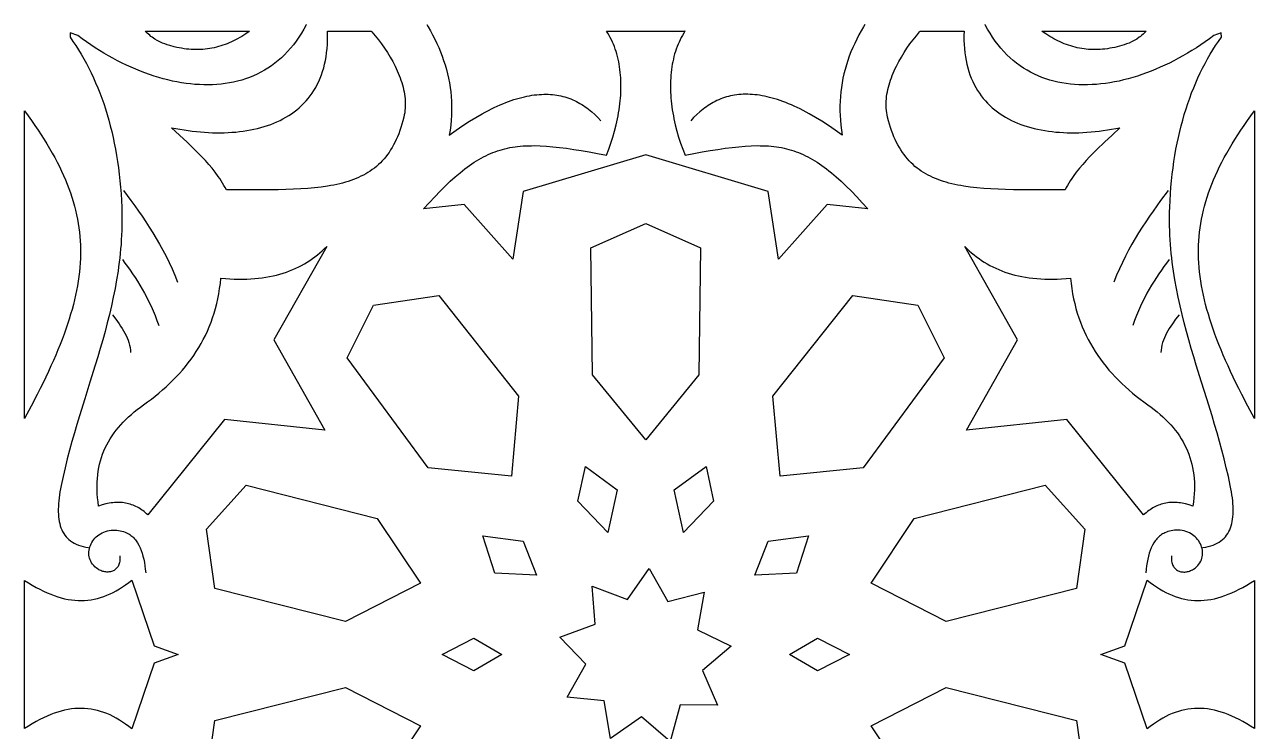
# Model space of a CAD drawing. Extents: x -332 to 348, y -263 to 352.
# Drawn here: x 234.4 to 288.5, y 261.2 to 292.3 of the extents above; entities that cross this region are included whole.
import ezdxf

# ---------------------------------------------------------------- set-up
doc = ezdxf.new("R2010")
doc.units = 0
doc.layers.add('LAYER_1', color=18, linetype='CONTINUOUS')
doc.layers.add('LAYER_2', color=174, linetype='CONTINUOUS')

msp = doc.modelspace()

# ---------------------------------------------------------------- linework, layer by layer
at = {"layer": 'LAYER_1'}
for points in [[(244.288, 291.988), (244.136, 291.884), (243.957, 291.77), (243.867, 291.717), (243.777, 291.666), (243.686, 291.618), (243.594, 291.572), (243.502, 291.528), (243.409, 291.487), (243.316, 291.449), (243.222, 291.413), (243.127, 291.38), (243.032, 291.349), (242.936, 291.321), (242.84, 291.295), (242.743, 291.272), (242.645, 291.252), (242.547, 291.235), (242.448, 291.22), (242.348, 291.208), (242.248, 291.199), (242.147, 291.192), (242.045, 291.189), (241.943, 291.188), (241.84, 291.19), (241.736, 291.195), (241.631, 291.203), (241.526, 291.214), (241.42, 291.228), (241.313, 291.245), (241.206, 291.265), (241.098, 291.288), (240.988, 291.315), (240.789, 291.368), (240.684, 291.4), (240.577, 291.437), (240.467, 291.479), (240.356, 291.529), (240.244, 291.586), (240.132, 291.653), (240.02, 291.729), (239.964, 291.772), (239.908, 291.817), (239.853, 291.865), (239.798, 291.917), (239.744, 291.971), (239.717, 292), (244.304, 292)], [(249.68, 291.971), (249.825, 291.799), (249.966, 291.621), (250.104, 291.438), (250.237, 291.25), (250.364, 291.059), (250.484, 290.863), (250.597, 290.665), (250.702, 290.463), (250.752, 290.362), (250.798, 290.26), (250.843, 290.158), (250.885, 290.055), (250.924, 289.952), (250.96, 289.849), (250.994, 289.745), (251.025, 289.642), (251.052, 289.538), (251.077, 289.435), (251.098, 289.331), (251.116, 289.228), (251.13, 289.125), (251.141, 289.022), (251.148, 288.92), (251.151, 288.818), (251.151, 288.716), (251.146, 288.615), (251.137, 288.514), (251.125, 288.415), (251.108, 288.315), (251.086, 288.217), (251.046, 288.061), (251.004, 287.911), (250.959, 287.766), (250.912, 287.625), (250.862, 287.49), (250.809, 287.359), (250.753, 287.233), (250.695, 287.111), (250.635, 286.994), (250.571, 286.882), (250.505, 286.774), (250.437, 286.67), (250.365, 286.57), (250.292, 286.475), (250.215, 286.383), (250.136, 286.295), (250.054, 286.212), (249.97, 286.131), (249.883, 286.055), (249.793, 285.982), (249.701, 285.913), (249.606, 285.847), (249.509, 285.784), (249.409, 285.725), (249.306, 285.669), (249.201, 285.616), (249.093, 285.566), (248.983, 285.518), (248.87, 285.474), (248.754, 285.432), (248.636, 285.393), (248.515, 285.357), (248.391, 285.322), (248.265, 285.291), (248.137, 285.261), (248.005, 285.234), (247.872, 285.209), (247.735, 285.186), (247.454, 285.145), (247.164, 285.112), (246.862, 285.085), (246.551, 285.064), (246.229, 285.047), (245.897, 285.035), (245.554, 285.027), (245.202, 285.022), (244.839, 285.019), (243.285, 285.015), (243.229, 285.119), (243.172, 285.22), (243.113, 285.32), (243.052, 285.418), (242.989, 285.514), (242.925, 285.608), (242.791, 285.792), (242.652, 285.969), (242.507, 286.142), (242.357, 286.31), (242.203, 286.474), (242.045, 286.636), (241.883, 286.796), (241.552, 287.112), (241.214, 287.43), (240.873, 287.754), (241.056, 287.718), (241.238, 287.686), (241.42, 287.656), (241.601, 287.629), (241.782, 287.606), (241.962, 287.585), (242.14, 287.568), (242.318, 287.554), (242.495, 287.544), (242.67, 287.536), (242.844, 287.533), (243.017, 287.532), (243.188, 287.535), (243.358, 287.541), (243.526, 287.551), (243.692, 287.564), (243.856, 287.581), (244.018, 287.602), (244.178, 287.626), (244.336, 287.654), (244.492, 287.685), (244.645, 287.72), (244.796, 287.759), (244.944, 287.802), (245.089, 287.849), (245.232, 287.9), (245.372, 287.954), (245.508, 288.013), (245.642, 288.076), (245.772, 288.142), (245.9, 288.213), (246.023, 288.288), (246.144, 288.367), (246.261, 288.45), (246.374, 288.538), (246.483, 288.629), (246.588, 288.725), (246.69, 288.826), (246.787, 288.931), (246.88, 289.04), (246.969, 289.154), (247.054, 289.272), (247.134, 289.394), (247.209, 289.522), (247.28, 289.653), (247.346, 289.79), (247.408, 289.931), (247.464, 290.077), (247.515, 290.228), (247.561, 290.383), (247.602, 290.543), (247.637, 290.708), (247.667, 290.878), (247.692, 291.053), (247.711, 291.233), (247.724, 291.418), (247.731, 291.608), (247.732, 291.803), (247.727, 292), (249.654, 292)], [(263.454, 291.998), (263.396, 291.908), (263.341, 291.815), (263.288, 291.72), (263.238, 291.622), (263.191, 291.523), (263.147, 291.421), (263.106, 291.318), (263.068, 291.212), (263.032, 291.105), (262.999, 290.996), (262.969, 290.885), (262.942, 290.772), (262.917, 290.658), (262.895, 290.543), (262.876, 290.426), (262.859, 290.307), (262.846, 290.187), (262.834, 290.066), (262.826, 289.944), (262.819, 289.82), (262.816, 289.695), (262.815, 289.57), (262.817, 289.443), (262.821, 289.316), (262.827, 289.188), (262.836, 289.059), (262.848, 288.929), (262.862, 288.799), (262.879, 288.668), (262.897, 288.536), (262.919, 288.405), (262.942, 288.273), (262.969, 288.14), (262.997, 288.008), (263.028, 287.875), (263.096, 287.609), (263.174, 287.344), (263.26, 287.079), (263.356, 286.815), (263.46, 286.553), (263.844, 286.625), (264.21, 286.69), (264.561, 286.75), (264.896, 286.803), (265.216, 286.849), (265.523, 286.888), (265.817, 286.919), (266.099, 286.943), (266.37, 286.958), (266.631, 286.965), (266.758, 286.964), (266.882, 286.962), (267.005, 286.957), (267.125, 286.95), (267.243, 286.94), (267.36, 286.928), (267.475, 286.914), (267.588, 286.896), (267.7, 286.877), (267.811, 286.854), (267.92, 286.829), (268.028, 286.801), (268.135, 286.77), (268.241, 286.737), (268.346, 286.7), (268.45, 286.661), (268.554, 286.618), (268.657, 286.573), (268.76, 286.524), (268.862, 286.473), (268.964, 286.418), (269.066, 286.36), (269.169, 286.299), (269.271, 286.234), (269.373, 286.166), (269.476, 286.095), (269.579, 286.02), (269.683, 285.942), (269.787, 285.86), (269.892, 285.775), (270.105, 285.593), (270.323, 285.397), (270.545, 285.185), (270.773, 284.958), (271.009, 284.715), (271.251, 284.456), (271.503, 284.18), (269.712, 284.38), (267.569, 281.971), (267.117, 284.943), (261.727, 286.559), (256.337, 284.943), (255.885, 281.971), (253.742, 284.38), (251.951, 284.18), (252.203, 284.456), (252.446, 284.715), (252.681, 284.958), (252.909, 285.185), (253.132, 285.397), (253.349, 285.593), (253.562, 285.775), (253.667, 285.86), (253.771, 285.942), (253.875, 286.02), (253.978, 286.095), (254.081, 286.166), (254.184, 286.234), (254.286, 286.299), (254.388, 286.36), (254.49, 286.418), (254.592, 286.473), (254.695, 286.524), (254.797, 286.573), (254.901, 286.618), (255.004, 286.661), (255.109, 286.7), (255.214, 286.737), (255.32, 286.77), (255.427, 286.801), (255.535, 286.829), (255.644, 286.854), (255.754, 286.877), (255.866, 286.896), (255.979, 286.914), (256.094, 286.928), (256.211, 286.94), (256.329, 286.95), (256.45, 286.957), (256.572, 286.962), (256.697, 286.964), (256.823, 286.965), (257.084, 286.958), (257.355, 286.943), (257.637, 286.919), (257.931, 286.888), (258.238, 286.849), (258.559, 286.803), (258.894, 286.75), (259.244, 286.69), (259.611, 286.625), (259.995, 286.553), (260.099, 286.815), (260.194, 287.079), (260.281, 287.344), (260.358, 287.609), (260.427, 287.875), (260.457, 288.008), (260.486, 288.14), (260.512, 288.273), (260.536, 288.405), (260.557, 288.536), (260.576, 288.668), (260.592, 288.799), (260.606, 288.929), (260.618, 289.059), (260.627, 289.188), (260.634, 289.316), (260.638, 289.443), (260.639, 289.57), (260.638, 289.695), (260.635, 289.82), (260.629, 289.944), (260.62, 290.066), (260.609, 290.187), (260.595, 290.307), (260.578, 290.426), (260.559, 290.543), (260.537, 290.658), (260.512, 290.772), (260.485, 290.885), (260.455, 290.996), (260.422, 291.105), (260.387, 291.212), (260.348, 291.318), (260.307, 291.421), (260.263, 291.523), (260.216, 291.622), (260.166, 291.72), (260.114, 291.815), (260.058, 291.908), (260, 291.998), (259.999, 292), (263.456, 292)], [(275.722, 291.803), (275.723, 291.608), (275.731, 291.418), (275.744, 291.233), (275.762, 291.053), (275.787, 290.878), (275.817, 290.708), (275.852, 290.543), (275.893, 290.383), (275.939, 290.228), (275.99, 290.077), (276.047, 289.931), (276.108, 289.79), (276.174, 289.653), (276.245, 289.522), (276.32, 289.394), (276.401, 289.272), (276.485, 289.154), (276.574, 289.04), (276.667, 288.931), (276.765, 288.826), (276.866, 288.725), (276.971, 288.629), (277.081, 288.538), (277.194, 288.45), (277.311, 288.367), (277.431, 288.288), (277.555, 288.213), (277.682, 288.142), (277.812, 288.076), (277.946, 288.013), (278.083, 287.954), (278.222, 287.9), (278.365, 287.849), (278.511, 287.802), (278.659, 287.759), (278.809, 287.72), (278.963, 287.685), (279.118, 287.654), (279.276, 287.626), (279.436, 287.602), (279.598, 287.581), (279.762, 287.564), (279.929, 287.551), (280.096, 287.541), (280.266, 287.535), (280.437, 287.532), (280.61, 287.533), (280.784, 287.536), (280.96, 287.544), (281.136, 287.554), (281.314, 287.568), (281.493, 287.585), (281.672, 287.606), (281.853, 287.629), (282.034, 287.656), (282.216, 287.686), (282.398, 287.718), (282.581, 287.754), (282.24, 287.43), (281.902, 287.112), (281.571, 286.796), (281.41, 286.636), (281.251, 286.474), (281.097, 286.31), (280.947, 286.142), (280.802, 285.969), (280.663, 285.792), (280.529, 285.608), (280.465, 285.514), (280.402, 285.418), (280.341, 285.32), (280.282, 285.22), (280.225, 285.119), (280.17, 285.015), (278.616, 285.019), (278.253, 285.022), (277.9, 285.027), (277.558, 285.035), (277.225, 285.047), (276.904, 285.064), (276.592, 285.085), (276.291, 285.112), (276, 285.145), (275.719, 285.186), (275.583, 285.209), (275.449, 285.234), (275.318, 285.261), (275.189, 285.291), (275.063, 285.322), (274.94, 285.357), (274.819, 285.393), (274.7, 285.432), (274.585, 285.474), (274.472, 285.518), (274.361, 285.566), (274.253, 285.616), (274.148, 285.669), (274.045, 285.725), (273.945, 285.784), (273.848, 285.847), (273.753, 285.913), (273.661, 285.982), (273.571, 286.055), (273.484, 286.131), (273.4, 286.212), (273.318, 286.295), (273.239, 286.383), (273.163, 286.475), (273.089, 286.57), (273.018, 286.67), (272.949, 286.774), (272.883, 286.882), (272.82, 286.994), (272.759, 287.111), (272.701, 287.233), (272.646, 287.359), (272.593, 287.49), (272.543, 287.625), (272.495, 287.766), (272.45, 287.911), (272.408, 288.061), (272.368, 288.217), (272.347, 288.315), (272.33, 288.415), (272.317, 288.514), (272.308, 288.615), (272.304, 288.716), (272.303, 288.818), (272.307, 288.92), (272.314, 289.022), (272.324, 289.125), (272.339, 289.228), (272.357, 289.331), (272.378, 289.435), (272.402, 289.538), (272.43, 289.642), (272.46, 289.745), (272.494, 289.849), (272.531, 289.952), (272.57, 290.055), (272.612, 290.158), (272.656, 290.26), (272.703, 290.362), (272.752, 290.463), (272.857, 290.665), (272.97, 290.863), (273.091, 291.059), (273.218, 291.25), (273.35, 291.438), (273.488, 291.621), (273.63, 291.799), (273.774, 291.971), (273.8, 292), (275.727, 292)], [(283.711, 291.971), (283.656, 291.917), (283.601, 291.865), (283.546, 291.817), (283.491, 291.772), (283.435, 291.729), (283.323, 291.653), (283.21, 291.586), (283.098, 291.529), (282.987, 291.479), (282.877, 291.437), (282.77, 291.4), (282.665, 291.368), (282.466, 291.315), (282.357, 291.288), (282.249, 291.265), (282.141, 291.245), (282.034, 291.228), (281.928, 291.214), (281.823, 291.203), (281.718, 291.195), (281.615, 291.19), (281.512, 291.188), (281.409, 291.189), (281.307, 291.192), (281.206, 291.199), (281.106, 291.208), (281.006, 291.22), (280.907, 291.235), (280.809, 291.252), (280.711, 291.272), (280.614, 291.295), (280.518, 291.321), (280.422, 291.349), (280.327, 291.38), (280.232, 291.413), (280.138, 291.449), (280.045, 291.487), (279.952, 291.528), (279.86, 291.572), (279.769, 291.618), (279.677, 291.666), (279.587, 291.717), (279.497, 291.77), (279.319, 291.884), (279.167, 291.988), (279.151, 292), (283.737, 292)], [(234.562, 288.279), (234.713, 288.068), (234.858, 287.858), (234.999, 287.651), (235.134, 287.445), (235.264, 287.241), (235.388, 287.038), (235.508, 286.837), (235.622, 286.637), (235.732, 286.439), (235.836, 286.241), (235.935, 286.045), (236.029, 285.85), (236.118, 285.655), (236.201, 285.462), (236.28, 285.269), (236.354, 285.076), (236.422, 284.885), (236.486, 284.693), (236.545, 284.502), (236.599, 284.311), (236.647, 284.121), (236.691, 283.93), (236.73, 283.739), (236.764, 283.548), (236.793, 283.357), (236.817, 283.165), (236.836, 282.973), (236.851, 282.781), (236.86, 282.588), (236.865, 282.394), (236.865, 282.199), (236.86, 282.004), (236.85, 281.807), (236.836, 281.609), (236.817, 281.411), (236.793, 281.21), (236.764, 281.009), (236.731, 280.806), (236.693, 280.601), (236.65, 280.395), (236.602, 280.187), (236.55, 279.977), (236.493, 279.765), (236.432, 279.551), (236.366, 279.334), (236.295, 279.116), (236.22, 278.895), (236.141, 278.672), (236.056, 278.446), (235.967, 278.218), (235.874, 277.987), (235.776, 277.753), (235.674, 277.516), (235.567, 277.277), (235.456, 277.034), (235.34, 276.788), (235.22, 276.538), (235.095, 276.286), (234.966, 276.029), (234.695, 275.506), (234.406, 274.968), (234.406, 288.492)], [(288.5, 274.968), (288.211, 275.506), (287.94, 276.029), (287.811, 276.286), (287.686, 276.538), (287.566, 276.788), (287.45, 277.034), (287.339, 277.277), (287.232, 277.516), (287.13, 277.753), (287.032, 277.987), (286.939, 278.218), (286.85, 278.446), (286.765, 278.672), (286.686, 278.895), (286.61, 279.116), (286.54, 279.334), (286.474, 279.551), (286.412, 279.765), (286.356, 279.977), (286.304, 280.187), (286.256, 280.395), (286.213, 280.601), (286.175, 280.806), (286.142, 281.009), (286.113, 281.21), (286.089, 281.411), (286.07, 281.609), (286.056, 281.807), (286.046, 282.004), (286.041, 282.199), (286.041, 282.394), (286.046, 282.588), (286.055, 282.781), (286.07, 282.973), (286.089, 283.165), (286.113, 283.357), (286.142, 283.548), (286.176, 283.739), (286.215, 283.93), (286.259, 284.121), (286.307, 284.311), (286.361, 284.502), (286.42, 284.693), (286.483, 284.885), (286.552, 285.076), (286.626, 285.269), (286.705, 285.462), (286.788, 285.655), (286.877, 285.85), (286.971, 286.045), (287.07, 286.241), (287.174, 286.439), (287.284, 286.637), (287.398, 286.837), (287.518, 287.038), (287.642, 287.241), (287.772, 287.445), (287.907, 287.651), (288.048, 287.858), (288.193, 288.068), (288.344, 288.279), (288.5, 288.492)], [(264.139, 282.467), (264.067, 276.891), (261.727, 274.029), (259.387, 276.891), (259.316, 282.467), (261.727, 283.545)], [(245.369, 278.419), (247.616, 274.456), (243.201, 274.922), (239.829, 270.726), (239.774, 270.777), (239.718, 270.826), (239.662, 270.873), (239.604, 270.917), (239.546, 270.958), (239.486, 270.997), (239.426, 271.034), (239.365, 271.068), (239.304, 271.099), (239.241, 271.128), (239.178, 271.154), (239.114, 271.177), (239.049, 271.198), (238.983, 271.217), (238.917, 271.233), (238.85, 271.246), (238.781, 271.257), (238.712, 271.266), (238.643, 271.271), (238.572, 271.275), (238.501, 271.275), (238.428, 271.273), (238.355, 271.269), (238.282, 271.262), (238.207, 271.252), (238.132, 271.24), (238.055, 271.226), (237.978, 271.208), (237.822, 271.166), (237.662, 271.114), (237.636, 271.298), (237.616, 271.479), (237.602, 271.656), (237.594, 271.83), (237.592, 272.001), (237.596, 272.168), (237.606, 272.333), (237.622, 272.494), (237.644, 272.652), (237.672, 272.807), (237.705, 272.959), (237.744, 273.108), (237.789, 273.255), (237.839, 273.398), (237.895, 273.539), (237.956, 273.677), (238.023, 273.813), (238.095, 273.946), (238.172, 274.076), (238.255, 274.204), (238.343, 274.33), (238.436, 274.454), (238.534, 274.575), (238.638, 274.693), (238.746, 274.81), (238.859, 274.925), (238.978, 275.037), (239.101, 275.148), (239.229, 275.256), (239.362, 275.363), (239.499, 275.468), (239.642, 275.571), (239.816, 275.696), (239.986, 275.824), (240.153, 275.955), (240.316, 276.088), (240.476, 276.223), (240.632, 276.362), (240.783, 276.503), (240.931, 276.647), (241.075, 276.794), (241.215, 276.944), (241.35, 277.097), (241.481, 277.253), (241.607, 277.413), (241.729, 277.576), (241.846, 277.742), (241.959, 277.911), (242.067, 278.084), (242.169, 278.261), (242.267, 278.441), (242.36, 278.624), (242.447, 278.812), (242.529, 279.003), (242.606, 279.198), (242.678, 279.397), (242.743, 279.6), (242.803, 279.807), (242.858, 280.018), (242.906, 280.234), (242.949, 280.453), (242.986, 280.677), (243.016, 280.906), (243.041, 281.139), (243.239, 281.121), (243.434, 281.108), (243.625, 281.099), (243.813, 281.095), (243.996, 281.095), (244.176, 281.099), (244.353, 281.107), (244.526, 281.119), (244.695, 281.136), (244.861, 281.156), (245.023, 281.18), (245.182, 281.209), (245.337, 281.241), (245.489, 281.277), (245.638, 281.317), (245.784, 281.361), (245.926, 281.408), (246.065, 281.459), (246.201, 281.514), (246.334, 281.572), (246.463, 281.634), (246.59, 281.7), (246.714, 281.769), (246.834, 281.841), (246.952, 281.917), (247.067, 281.996), (247.179, 282.078), (247.288, 282.163), (247.394, 282.252), (247.498, 282.344), (247.598, 282.439), (247.697, 282.537)], [(275.856, 282.439), (275.957, 282.344), (276.06, 282.252), (276.167, 282.163), (276.276, 282.078), (276.388, 281.996), (276.502, 281.917), (276.62, 281.841), (276.741, 281.769), (276.864, 281.7), (276.991, 281.634), (277.121, 281.572), (277.253, 281.514), (277.389, 281.459), (277.528, 281.408), (277.671, 281.361), (277.816, 281.317), (277.965, 281.277), (278.117, 281.241), (278.272, 281.209), (278.431, 281.18), (278.594, 281.156), (278.759, 281.136), (278.929, 281.119), (279.101, 281.107), (279.278, 281.099), (279.458, 281.095), (279.642, 281.095), (279.829, 281.099), (280.02, 281.108), (280.215, 281.121), (280.414, 281.139), (280.438, 280.906), (280.469, 280.677), (280.505, 280.453), (280.548, 280.234), (280.596, 280.018), (280.651, 279.807), (280.711, 279.6), (280.777, 279.397), (280.848, 279.198), (280.925, 279.003), (281.007, 278.812), (281.095, 278.624), (281.187, 278.441), (281.285, 278.261), (281.388, 278.084), (281.495, 277.911), (281.608, 277.742), (281.725, 277.576), (281.847, 277.413), (281.974, 277.253), (282.104, 277.097), (282.24, 276.944), (282.379, 276.794), (282.523, 276.647), (282.671, 276.503), (282.823, 276.362), (282.978, 276.223), (283.138, 276.088), (283.301, 275.955), (283.468, 275.824), (283.639, 275.696), (283.813, 275.571), (283.955, 275.468), (284.093, 275.363), (284.225, 275.256), (284.354, 275.148), (284.477, 275.037), (284.595, 274.925), (284.708, 274.81), (284.817, 274.693), (284.92, 274.575), (285.018, 274.454), (285.112, 274.33), (285.199, 274.204), (285.282, 274.076), (285.36, 273.946), (285.432, 273.813), (285.498, 273.677), (285.56, 273.539), (285.615, 273.398), (285.666, 273.255), (285.71, 273.108), (285.749, 272.959), (285.782, 272.807), (285.81, 272.652), (285.832, 272.494), (285.848, 272.333), (285.858, 272.168), (285.862, 272.001), (285.86, 271.83), (285.853, 271.656), (285.839, 271.479), (285.819, 271.298), (285.792, 271.114), (285.633, 271.166), (285.476, 271.208), (285.399, 271.226), (285.323, 271.24), (285.247, 271.252), (285.173, 271.262), (285.099, 271.269), (285.026, 271.273), (284.954, 271.275), (284.882, 271.275), (284.812, 271.271), (284.742, 271.266), (284.673, 271.257), (284.605, 271.246), (284.538, 271.233), (284.471, 271.217), (284.405, 271.198), (284.34, 271.177), (284.276, 271.154), (284.213, 271.128), (284.151, 271.099), (284.089, 271.068), (284.028, 271.034), (283.968, 270.997), (283.909, 270.958), (283.85, 270.917), (283.793, 270.873), (283.736, 270.826), (283.68, 270.777), (283.625, 270.726), (280.253, 274.922), (275.838, 274.456), (278.086, 278.419), (275.758, 282.537)], [(256.13, 275.945), (255.817, 272.431), (252.164, 272.797), (248.594, 277.635), (249.758, 279.949), (252.622, 280.38)], [(273.696, 279.949), (274.861, 277.635), (271.291, 272.797), (267.637, 272.431), (267.324, 275.945), (270.832, 280.38)], [(260.474, 271.823), (260.06, 269.949), (258.747, 271.337), (259.071, 272.849)], [(264.708, 271.337), (263.395, 269.949), (262.98, 271.823), (264.384, 272.849)], [(249.919, 270.572), (251.814, 267.731), (248.517, 266.046), (242.78, 267.489), (242.411, 270.106), (244.156, 272.036)], [(281.043, 270.106), (280.675, 267.489), (274.938, 266.046), (271.64, 267.731), (273.535, 270.572), (279.298, 272.036)], [(256.343, 269.573), (256.929, 268.084), (255.092, 268.167), (254.562, 269.809)], [(268.363, 268.167), (266.526, 268.084), (267.112, 269.573), (268.892, 269.809)], [(262.698, 266.916), (264.292, 267.325), (264, 265.681), (265.48, 264.954), (264.217, 263.886), (264.89, 262.362), (263.246, 262.369), (262.798, 260.762), (261.543, 261.841), (260.183, 260.902), (259.904, 262.548), (258.269, 262.717), (259.097, 264.16), (257.951, 265.358), (259.498, 265.923), (259.378, 267.589), (260.92, 267.011), (261.882, 268.366)], [(240.1, 264.976), (241.162, 264.591), (240.1, 264.206), (239.12, 261.317), (238.984, 261.425), (238.847, 261.526), (238.711, 261.62), (238.575, 261.708), (238.438, 261.788), (238.301, 261.862), (238.164, 261.929), (238.026, 261.989), (237.888, 262.042), (237.75, 262.089), (237.611, 262.128), (237.471, 262.16), (237.33, 262.186), (237.189, 262.204), (237.046, 262.216), (236.903, 262.221), (236.758, 262.218), (236.613, 262.209), (236.466, 262.193), (236.318, 262.169), (236.168, 262.139), (236.017, 262.101), (235.864, 262.057), (235.71, 262.005), (235.554, 261.946), (235.396, 261.881), (235.236, 261.808), (235.074, 261.728), (234.91, 261.641), (234.744, 261.546), (234.576, 261.445), (234.406, 261.336), (234.406, 267.846), (234.576, 267.737), (234.744, 267.636), (234.91, 267.542), (235.074, 267.455), (235.236, 267.375), (235.396, 267.302), (235.554, 267.236), (235.71, 267.177), (235.864, 267.126), (236.017, 267.081), (236.168, 267.044), (236.318, 267.013), (236.466, 266.99), (236.613, 266.974), (236.758, 266.964), (236.903, 266.962), (237.046, 266.966), (237.189, 266.978), (237.33, 266.997), (237.471, 267.022), (237.611, 267.054), (237.75, 267.094), (237.888, 267.14), (238.026, 267.193), (238.164, 267.253), (238.301, 267.32), (238.438, 267.394), (238.575, 267.475), (238.711, 267.562), (238.847, 267.656), (238.984, 267.757), (239.12, 267.865)], [(283.922, 267.757), (284.058, 267.656), (284.195, 267.562), (284.331, 267.475), (284.468, 267.394), (284.605, 267.32), (284.742, 267.253), (284.879, 267.193), (285.017, 267.14), (285.156, 267.094), (285.295, 267.054), (285.435, 267.022), (285.576, 266.997), (285.717, 266.978), (285.859, 266.966), (286.003, 266.962), (286.147, 266.964), (286.293, 266.974), (286.44, 266.99), (286.588, 267.013), (286.738, 267.044), (286.889, 267.081), (287.042, 267.126), (287.196, 267.177), (287.352, 267.236), (287.51, 267.302), (287.67, 267.375), (287.832, 267.455), (287.996, 267.542), (288.162, 267.636), (288.33, 267.737), (288.5, 267.846), (288.5, 261.336), (288.33, 261.445), (288.162, 261.546), (287.996, 261.641), (287.832, 261.728), (287.67, 261.808), (287.51, 261.881), (287.352, 261.946), (287.196, 262.005), (287.042, 262.057), (286.889, 262.101), (286.738, 262.139), (286.588, 262.169), (286.44, 262.193), (286.293, 262.209), (286.147, 262.218), (286.003, 262.221), (285.859, 262.216), (285.717, 262.204), (285.576, 262.186), (285.435, 262.16), (285.295, 262.128), (285.156, 262.089), (285.017, 262.042), (284.879, 261.989), (284.742, 261.929), (284.605, 261.862), (284.468, 261.788), (284.331, 261.708), (284.195, 261.62), (284.058, 261.526), (283.922, 261.425), (283.785, 261.317), (282.806, 264.206), (281.744, 264.591), (282.806, 264.976), (283.785, 267.865)], [(255.404, 264.591), (254.17, 263.878), (252.769, 264.591), (254.17, 265.305)], [(270.685, 264.591), (269.284, 263.878), (268.05, 264.591), (269.284, 265.305)], [(251.814, 261.451), (249.919, 258.611), (244.156, 257.146), (242.411, 259.077), (242.78, 261.693), (248.517, 263.136)], [(280.675, 261.693), (281.043, 259.077), (279.298, 257.146), (273.535, 258.611), (271.64, 261.451), (274.938, 263.136)]]:
    msp.add_lwpolyline(points, close=True, dxfattribs=at)
at = {"layer": 'LAYER_2'}
for points in [[(246.792, 292.288), (246.79, 292.284), (246.687, 292.092), (246.58, 291.907), (246.467, 291.731), (246.35, 291.562), (246.229, 291.401), (246.103, 291.247), (245.973, 291.101), (245.839, 290.962), (245.701, 290.831), (245.559, 290.707), (245.413, 290.59), (245.264, 290.48), (245.111, 290.377), (244.955, 290.282), (244.796, 290.193), (244.634, 290.111), (244.468, 290.036), (244.3, 289.968), (244.128, 289.906), (243.955, 289.851), (243.778, 289.802), (243.599, 289.76), (243.418, 289.724), (243.235, 289.695), (243.05, 289.672), (242.862, 289.655), (242.673, 289.644), (242.483, 289.639), (242.29, 289.64), (242.096, 289.647), (241.901, 289.66), (241.705, 289.678), (241.507, 289.702), (241.309, 289.732), (241.109, 289.767), (240.909, 289.808), (240.708, 289.854), (240.507, 289.906), (240.305, 289.963), (240.103, 290.025), (239.901, 290.092), (239.699, 290.164), (239.497, 290.241), (239.295, 290.323), (239.094, 290.41), (238.893, 290.502), (238.692, 290.598), (238.492, 290.699), (238.293, 290.805), (238.095, 290.915), (237.898, 291.029), (237.702, 291.148), (237.508, 291.271), (237.314, 291.398), (237.123, 291.53), (236.933, 291.666), (236.744, 291.805), (236.417, 291.929), (236.407, 291.733), (236.535, 291.551), (236.659, 291.365), (236.78, 291.175), (236.898, 290.981), (237.013, 290.783), (237.124, 290.581), (237.231, 290.375), (237.335, 290.164), (237.436, 289.95), (237.532, 289.731), (237.626, 289.509), (237.715, 289.282), (237.801, 289.052), (237.884, 288.818), (237.962, 288.579), (238.037, 288.337), (238.108, 288.091), (238.175, 287.841), (238.238, 287.588), (238.297, 287.33), (238.352, 287.069), (238.404, 286.804), (238.451, 286.535), (238.494, 286.263), (238.533, 285.987), (238.568, 285.707), (238.598, 285.423), (238.624, 285.136), (238.647, 284.846), (238.664, 284.551), (238.678, 284.253), (238.684, 284.046), (238.687, 283.839), (238.687, 283.634), (238.685, 283.43), (238.679, 283.227), (238.671, 283.025), (238.66, 282.825), (238.647, 282.625), (238.63, 282.426), (238.612, 282.228), (238.591, 282.032), (238.568, 281.836), (238.542, 281.641), (238.515, 281.446), (238.453, 281.06), (238.384, 280.677), (238.308, 280.296), (238.225, 279.918), (238.136, 279.541), (238.042, 279.167), (237.943, 278.794), (237.84, 278.422), (237.733, 278.051), (237.623, 277.681), (237.511, 277.311), (237.281, 276.571), (237.049, 275.83), (236.819, 275.084), (236.706, 274.709), (236.596, 274.332), (236.488, 273.954), (236.384, 273.572), (236.284, 273.188), (236.189, 272.801), (236.099, 272.411), (236.015, 272.018), (235.987, 271.878), (235.963, 271.742), (235.942, 271.608), (235.924, 271.477), (235.909, 271.35), (235.898, 271.225), (235.891, 271.103), (235.887, 270.985), (235.887, 270.87), (235.891, 270.758), (235.9, 270.649), (235.912, 270.544), (235.929, 270.443), (235.95, 270.345), (235.975, 270.251), (236.005, 270.161), (236.04, 270.075), (236.08, 269.992), (236.125, 269.914), (236.175, 269.839), (236.231, 269.769), (236.291, 269.703), (236.357, 269.641), (236.429, 269.584), (236.506, 269.531), (236.59, 269.483), (236.679, 269.439), (236.774, 269.4), (236.875, 269.366), (236.983, 269.336), (237.097, 269.311), (237.217, 269.292)], [(252.095, 292.288), (252.15, 292.197), (252.254, 292.015), (252.353, 291.832), (252.448, 291.647), (252.537, 291.462), (252.62, 291.275), (252.699, 291.086), (252.772, 290.896), (252.839, 290.705), (252.901, 290.513), (252.957, 290.318), (253.008, 290.123), (253.052, 289.926), (253.09, 289.727), (253.122, 289.527), (253.148, 289.325), (253.168, 289.121), (253.181, 288.916), (253.188, 288.709), (253.188, 288.501), (253.181, 288.291), (253.167, 288.079), (253.147, 287.865), (253.119, 287.649), (253.085, 287.432), (253.389, 287.649), (253.686, 287.851), (253.976, 288.037), (254.259, 288.21), (254.535, 288.367), (254.67, 288.441), (254.804, 288.511), (254.936, 288.578), (255.066, 288.641), (255.195, 288.701), (255.321, 288.757), (255.447, 288.81), (255.57, 288.859), (255.692, 288.906), (255.813, 288.949), (255.932, 288.989), (256.049, 289.025), (256.165, 289.059), (256.279, 289.089), (256.391, 289.116), (256.503, 289.14), (256.612, 289.161), (256.72, 289.179), (256.827, 289.194), (256.932, 289.206), (257.036, 289.215), (257.139, 289.221), (257.24, 289.225), (257.339, 289.225), (257.437, 289.223), (257.534, 289.217), (257.63, 289.209), (257.724, 289.198), (257.817, 289.185), (257.908, 289.169), (257.998, 289.15), (258.087, 289.129), (258.175, 289.105), (258.262, 289.078), (258.347, 289.049), (258.431, 289.017), (258.514, 288.983), (258.595, 288.947), (258.676, 288.908), (258.755, 288.867), (258.833, 288.823), (258.91, 288.777), (258.986, 288.729), (259.06, 288.678), (259.134, 288.625), (259.207, 288.57), (259.278, 288.513), (259.349, 288.454), (259.487, 288.329), (259.62, 288.196), (259.75, 288.054)], [(271.36, 292.288), (271.305, 292.197), (271.2, 292.015), (271.101, 291.832), (271.007, 291.647), (270.918, 291.462), (270.834, 291.275), (270.755, 291.086), (270.682, 290.896), (270.615, 290.705), (270.553, 290.513), (270.497, 290.318), (270.447, 290.123), (270.402, 289.926), (270.364, 289.727), (270.332, 289.527), (270.306, 289.325), (270.287, 289.121), (270.273, 288.916), (270.267, 288.709), (270.267, 288.501), (270.274, 288.291), (270.287, 288.079), (270.308, 287.865), (270.335, 287.649), (270.37, 287.432), (270.065, 287.649), (269.768, 287.851), (269.478, 288.037), (269.195, 288.21), (268.919, 288.367), (268.784, 288.441), (268.65, 288.511), (268.519, 288.578), (268.388, 288.641), (268.26, 288.701), (268.133, 288.757), (268.008, 288.81), (267.884, 288.859), (267.762, 288.906), (267.642, 288.949), (267.523, 288.989), (267.406, 289.025), (267.29, 289.059), (267.176, 289.089), (267.063, 289.116), (266.952, 289.14), (266.842, 289.161), (266.734, 289.179), (266.627, 289.194), (266.522, 289.206), (266.418, 289.215), (266.316, 289.221), (266.215, 289.225), (266.115, 289.225), (266.017, 289.223), (265.92, 289.217), (265.825, 289.209), (265.731, 289.198), (265.638, 289.185), (265.546, 289.169), (265.456, 289.15), (265.367, 289.129), (265.279, 289.105), (265.193, 289.078), (265.108, 289.049), (265.024, 289.017), (264.941, 288.983), (264.859, 288.947), (264.779, 288.908), (264.7, 288.867), (264.621, 288.823), (264.545, 288.777), (264.469, 288.729), (264.394, 288.678), (264.32, 288.625), (264.248, 288.57), (264.176, 288.513), (264.106, 288.454), (263.968, 288.329), (263.834, 288.196), (263.704, 288.054)], [(286.237, 269.292), (286.357, 269.311), (286.471, 269.336), (286.579, 269.366), (286.68, 269.4), (286.776, 269.439), (286.865, 269.483), (286.948, 269.531), (287.025, 269.584), (287.097, 269.641), (287.163, 269.703), (287.224, 269.769), (287.279, 269.839), (287.329, 269.914), (287.374, 269.992), (287.414, 270.075), (287.449, 270.161), (287.479, 270.251), (287.505, 270.345), (287.526, 270.443), (287.542, 270.544), (287.555, 270.649), (287.563, 270.758), (287.567, 270.87), (287.567, 270.985), (287.563, 271.103), (287.556, 271.225), (287.545, 271.35), (287.53, 271.477), (287.512, 271.608), (287.491, 271.742), (287.467, 271.878), (287.44, 272.018), (287.355, 272.411), (287.265, 272.801), (287.17, 273.188), (287.07, 273.572), (286.966, 273.954), (286.858, 274.332), (286.748, 274.709), (286.635, 275.084), (286.405, 275.83), (286.173, 276.571), (285.944, 277.311), (285.831, 277.681), (285.721, 278.051), (285.615, 278.422), (285.511, 278.794), (285.412, 279.167), (285.318, 279.541), (285.229, 279.918), (285.146, 280.296), (285.07, 280.677), (285.001, 281.06), (284.94, 281.446), (284.912, 281.641), (284.886, 281.836), (284.863, 282.032), (284.842, 282.228), (284.824, 282.426), (284.808, 282.625), (284.794, 282.825), (284.783, 283.025), (284.775, 283.227), (284.77, 283.43), (284.767, 283.634), (284.767, 283.839), (284.77, 284.046), (284.777, 284.253), (284.79, 284.551), (284.808, 284.846), (284.83, 285.136), (284.856, 285.423), (284.887, 285.707), (284.922, 285.987), (284.961, 286.263), (285.004, 286.535), (285.051, 286.804), (285.102, 287.069), (285.157, 287.33), (285.216, 287.588), (285.279, 287.841), (285.346, 288.091), (285.417, 288.337), (285.492, 288.579), (285.571, 288.818), (285.653, 289.052), (285.739, 289.282), (285.829, 289.509), (285.922, 289.731), (286.019, 289.95), (286.119, 290.164), (286.223, 290.375), (286.331, 290.581), (286.442, 290.783), (286.556, 290.981), (286.674, 291.175), (286.795, 291.365), (286.92, 291.551), (287.047, 291.733), (287.037, 291.929), (286.71, 291.805), (286.522, 291.666), (286.332, 291.53), (286.14, 291.398), (285.947, 291.271), (285.752, 291.148), (285.556, 291.029), (285.359, 290.915), (285.161, 290.805), (284.962, 290.699), (284.762, 290.598), (284.562, 290.502), (284.361, 290.41), (284.159, 290.323), (283.957, 290.241), (283.755, 290.164), (283.553, 290.092), (283.351, 290.025), (283.149, 289.963), (282.947, 289.906), (282.746, 289.854), (282.545, 289.808), (282.345, 289.767), (282.146, 289.732), (281.947, 289.702), (281.75, 289.678), (281.553, 289.66), (281.358, 289.647), (281.164, 289.64), (280.972, 289.639), (280.781, 289.644), (280.592, 289.655), (280.405, 289.672), (280.219, 289.695), (280.036, 289.724), (279.855, 289.76), (279.676, 289.802), (279.5, 289.851), (279.326, 289.906), (279.155, 289.968), (278.986, 290.036), (278.821, 290.111), (278.658, 290.193), (278.499, 290.282), (278.343, 290.377), (278.19, 290.48), (278.041, 290.59), (277.895, 290.707), (277.753, 290.831), (277.615, 290.962), (277.481, 291.101), (277.351, 291.247), (277.225, 291.401), (277.104, 291.562), (276.987, 291.731), (276.875, 291.907), (276.767, 292.092), (276.664, 292.284), (276.662, 292.288)], [(238.749, 284.997), (239.084, 284.548), (239.249, 284.321), (239.413, 284.091), (239.575, 283.858), (239.734, 283.622), (239.891, 283.382), (240.045, 283.137), (240.196, 282.887), (240.343, 282.633), (240.486, 282.372), (240.626, 282.105), (240.761, 281.831), (240.891, 281.551), (241.016, 281.263), (241.136, 280.966)], [(284.705, 284.997), (284.371, 284.548), (284.205, 284.321), (284.041, 284.091), (283.88, 283.858), (283.72, 283.622), (283.563, 283.382), (283.409, 283.137), (283.259, 282.887), (283.111, 282.633), (282.968, 282.372), (282.829, 282.105), (282.694, 281.831), (282.563, 281.551), (282.438, 281.263), (282.318, 280.966)], [(238.705, 281.953), (238.82, 281.802), (238.933, 281.648), (239.045, 281.492), (239.155, 281.332), (239.264, 281.169), (239.371, 281.003), (239.476, 280.832), (239.579, 280.656), (239.679, 280.476), (239.778, 280.291), (239.873, 280.1), (239.966, 279.903), (240.056, 279.7), (240.143, 279.49), (240.226, 279.273), (240.307, 279.05)], [(284.749, 281.953), (284.635, 281.802), (284.522, 281.648), (284.41, 281.492), (284.299, 281.332), (284.191, 281.169), (284.084, 281.003), (283.979, 280.832), (283.876, 280.656), (283.775, 280.476), (283.677, 280.291), (283.581, 280.1), (283.488, 279.903), (283.398, 279.7), (283.312, 279.49), (283.228, 279.273), (283.148, 279.05)], [(238.268, 279.529), (238.419, 279.331), (238.563, 279.131), (238.631, 279.031), (238.696, 278.93), (238.758, 278.828), (238.815, 278.726), (238.868, 278.622), (238.916, 278.518), (238.958, 278.412), (238.994, 278.306), (239.024, 278.198), (239.047, 278.089), (239.062, 277.978), (239.069, 277.866)], [(285.186, 279.529), (285.035, 279.331), (284.891, 279.131), (284.823, 279.031), (284.758, 278.93), (284.697, 278.828), (284.639, 278.726), (284.586, 278.622), (284.539, 278.518), (284.496, 278.412), (284.46, 278.306), (284.43, 278.198), (284.408, 278.089), (284.392, 277.978), (284.385, 277.866)], [(238.594, 268.933), (238.6, 268.868), (238.602, 268.807), (238.6, 268.748), (238.595, 268.693), (238.586, 268.641), (238.573, 268.592), (238.558, 268.547), (238.54, 268.504), (238.519, 268.464), (238.495, 268.428), (238.469, 268.394), (238.44, 268.364), (238.41, 268.336), (238.377, 268.311), (238.343, 268.289), (238.306, 268.271), (238.269, 268.255), (238.23, 268.241), (238.19, 268.231), (238.149, 268.223), (238.107, 268.219), (238.064, 268.216), (238.021, 268.217), (237.978, 268.22), (237.934, 268.226), (237.891, 268.235), (237.847, 268.246), (237.804, 268.26), (237.761, 268.276), (237.719, 268.295), (237.678, 268.317), (237.638, 268.341), (237.566, 268.39), (237.502, 268.444), (237.445, 268.5), (237.395, 268.56), (237.352, 268.622), (237.316, 268.687), (237.287, 268.753), (237.264, 268.822), (237.248, 268.891), (237.238, 268.962), (237.234, 269.033), (237.236, 269.104), (237.243, 269.176), (237.257, 269.247), (237.276, 269.317), (237.301, 269.386), (237.33, 269.453), (237.365, 269.519), (237.405, 269.583), (237.45, 269.644), (237.499, 269.702), (237.553, 269.758), (237.612, 269.809), (237.675, 269.857), (237.741, 269.901), (237.812, 269.94), (237.887, 269.974), (237.965, 270.003), (238.047, 270.027), (238.133, 270.044), (238.221, 270.056), (238.313, 270.061), (238.389, 270.06), (238.464, 270.055), (238.538, 270.047), (238.612, 270.034), (238.685, 270.018), (238.756, 269.997), (238.826, 269.972), (238.893, 269.943), (238.943, 269.917), (238.991, 269.89), (239.037, 269.86), (239.082, 269.828), (239.124, 269.793), (239.165, 269.757), (239.205, 269.718), (239.242, 269.677), (239.278, 269.634), (239.313, 269.589), (239.346, 269.542), (239.377, 269.494), (239.435, 269.39), (239.488, 269.28), (239.535, 269.163), (239.577, 269.04), (239.614, 268.91), (239.646, 268.775), (239.674, 268.635), (239.697, 268.489), (239.716, 268.339), (239.732, 268.185)], [(284.86, 268.933), (284.854, 268.868), (284.852, 268.807), (284.854, 268.748), (284.86, 268.693), (284.869, 268.641), (284.881, 268.592), (284.896, 268.547), (284.915, 268.504), (284.936, 268.464), (284.959, 268.428), (284.986, 268.394), (285.014, 268.364), (285.045, 268.336), (285.077, 268.311), (285.112, 268.289), (285.148, 268.271), (285.186, 268.255), (285.224, 268.241), (285.264, 268.231), (285.306, 268.223), (285.347, 268.219), (285.39, 268.216), (285.433, 268.217), (285.477, 268.22), (285.52, 268.226), (285.564, 268.235), (285.607, 268.246), (285.65, 268.26), (285.693, 268.276), (285.735, 268.295), (285.776, 268.317), (285.817, 268.341), (285.888, 268.39), (285.952, 268.444), (286.009, 268.5), (286.059, 268.56), (286.102, 268.622), (286.138, 268.687), (286.168, 268.753), (286.19, 268.822), (286.207, 268.891), (286.217, 268.962), (286.221, 269.033), (286.219, 269.104), (286.211, 269.176), (286.197, 269.247), (286.178, 269.317), (286.154, 269.386), (286.124, 269.453), (286.089, 269.519), (286.049, 269.583), (286.004, 269.644), (285.955, 269.702), (285.901, 269.758), (285.842, 269.809), (285.78, 269.857), (285.713, 269.901), (285.642, 269.94), (285.567, 269.974), (285.489, 270.003), (285.407, 270.027), (285.322, 270.044), (285.233, 270.056), (285.141, 270.061), (285.066, 270.06), (284.991, 270.055), (284.916, 270.047), (284.842, 270.034), (284.77, 270.018), (284.698, 269.997), (284.629, 269.972), (284.561, 269.943), (284.511, 269.917), (284.463, 269.89), (284.417, 269.86), (284.373, 269.828), (284.33, 269.793), (284.289, 269.757), (284.25, 269.718), (284.212, 269.677), (284.176, 269.634), (284.142, 269.589), (284.109, 269.542), (284.077, 269.494), (284.019, 269.39), (283.966, 269.28), (283.919, 269.163), (283.877, 269.04), (283.841, 268.91), (283.808, 268.775), (283.781, 268.635), (283.757, 268.489), (283.738, 268.339), (283.723, 268.185)], [(234.406, 262.986), (234.403, 262.989)]]:
    msp.add_lwpolyline(points, dxfattribs=at)

doc.saveas('drawing.dxf')
